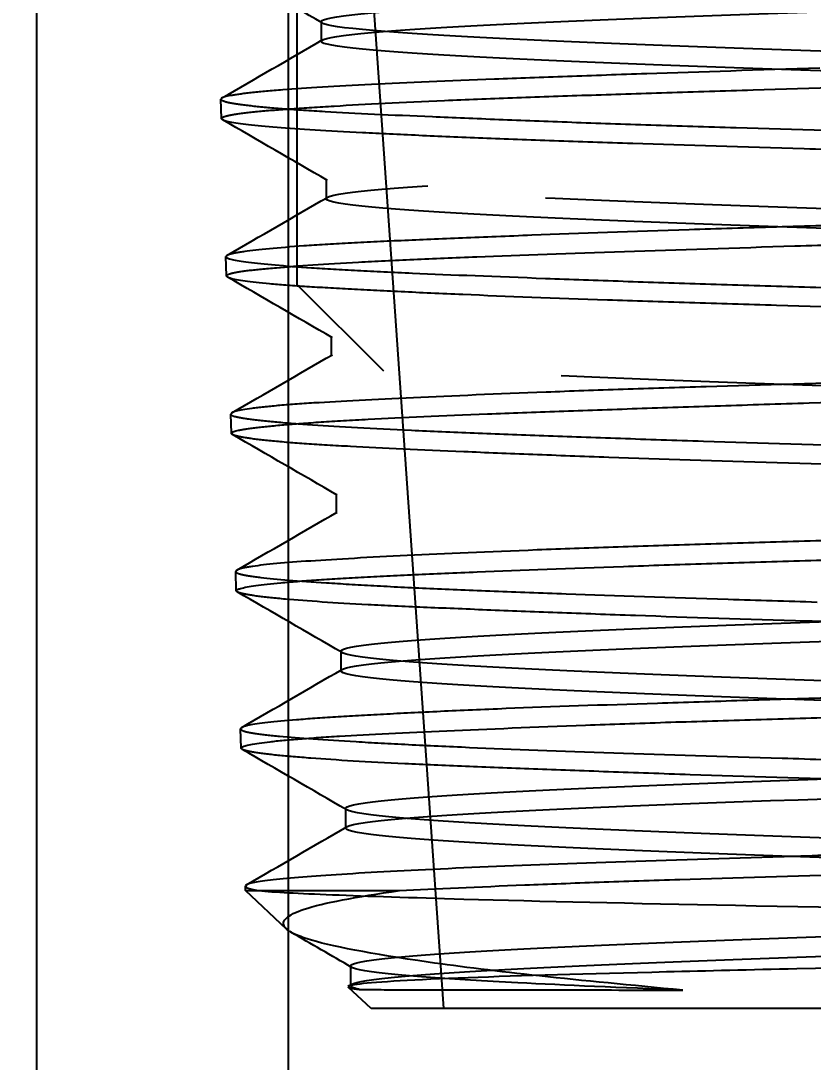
# Model space of a CAD drawing. Header units: millimetres. Extents: x -46397 to 283259, y -8690 to 23983.
# Drawn here: x -18955.88 to -18941.55, y 22602.03 to 22620.85 of the extents above; entities that cross this region are included whole.
import ezdxf
from ezdxf import colors
from ezdxf.entities.mleader import LeaderData, LeaderLine
from ezdxf.enums import TextEntityAlignment as Align
from ezdxf.math import Vec2, Vec3

# ---------------------------------------------------------------- set-up
doc = ezdxf.new("R2010")
doc.units = ezdxf.units.MM
doc.linetypes.add('PHANTOM', pattern=[63.5, 31.75, -6.35, 6.35, -6.35, 6.35, -6.35])
doc.styles.add('GHI CHÚ 2', font='arial.ttf', dxfattribs={"width": 0.8, "height": 1})
doc.styles.add('Tahoma', font='tahoma.ttf')
doc.styles.add('Text_nameplate', font='arial.ttf', dxfattribs={"width": 0.9, "height": 2.5})

# ---------------------------------------------------------------- blocks, each defined once
blk = doc.blocks.new('BO-1')
at = {"color": 251, "linetype": 'PHANTOM', "ltscale": 5, "extrusion": (6.89019e-16, 1, 0)}
for p, q in [((744.307, 3362.435), (744.307, 3340.874)), ((739.603, 3307.825), (739.603, 3354.867)), ((744.151, 3307.825), (744.151, 3354.867)), ((746.963, 3327.783), (745.264, 3352.079)), ((744.744, 3345.623), (744.744, 3345.268)), ((742.944, 3343.871), (742.933, 3344.222)), ((744.836, 3342.778), (744.836, 3342.423)), ((743.033, 3341.027), (743.022, 3341.376)), ((745.876, 3339.306), (744.307, 3340.874)), ((744.926, 3339.934), (744.926, 3339.578)), ((743.121, 3338.182), (743.11, 3338.53)), ((745.014, 3337.09), (745.014, 3336.734)), ((743.21, 3335.336), (743.199, 3335.685)), ((745.101, 3334.245), (745.101, 3333.89)), ((743.299, 3332.489), (743.288, 3332.841)), ((745.187, 3331.4), (745.187, 3331.044)), ((743.379, 3329.916), (743.376, 3329.997)), ((743.379, 3329.916), (743.618, 3329.916)), ((744.117, 3329.222), (743.379, 3329.916)), ((743.618, 3329.916), (746.16, 3329.916)), ((745.275, 3328.554), (745.275, 3328.198)), ((745.238, 3328.189), (745.296, 3328.223)), ((745.648, 3327.783), (745.233, 3328.174)), ((772.76, 3327.783), (745.648, 3327.783))]:
    blk.add_line(p, q, dxfattribs=at)
at = {"color": 251, "linetype": 'PHANTOM', "ltscale": 5}
for points, knots in [([(745.433, 3328.131), (745.351, 3328.148), (745.301, 3328.166), (745.182, 3328.28), (746.058, 3328.376), (749.428, 3328.569), (751.913, 3328.665), (757.529, 3328.858), (760.646, 3328.954), (766.301, 3329.147), (768.823, 3329.243), (772.288, 3329.436), (773.222, 3329.532), (773.131, 3329.724), (772.106, 3329.821), (768.489, 3330.013), (765.907, 3330.11), (760.185, 3330.302), (757.061, 3330.399), (751.484, 3330.591), (749.047, 3330.688), (745.812, 3330.88), (745.023, 3330.977), (745.407, 3331.169), (746.579, 3331.265), (750.435, 3331.458), (753.109, 3331.554), (758.924, 3331.747), (762.049, 3331.843), (767.533, 3332.036), (769.879, 3332.132), (772.874, 3332.325), (773.515, 3332.421), (772.837, 3332.614), (771.52, 3332.71), (767.432, 3332.903), (764.672, 3332.999), (758.779, 3333.192), (755.661, 3333.288), (750.282, 3333.481), (748.035, 3333.577), (745.289, 3333.77), (744.798, 3333.866), (745.769, 3334.059), (747.23, 3334.155), (751.542, 3334.347), (754.381, 3334.444), (760.339, 3334.636), (763.441, 3334.733), (768.701, 3334.925), (770.844, 3335.022), (773.333, 3335.214), (773.672, 3335.311), (772.407, 3335.503), (770.806, 3335.6), (766.28, 3335.792), (763.367, 3335.888), (757.358, 3336.081), (754.279, 3336.177), (749.152, 3336.37), (747.119, 3336.466), (744.895, 3336.659), (744.71, 3336.755), (746.268, 3336.948), (748.006, 3337.044), (752.737, 3337.237), (755.717, 3337.333), (761.761, 3337.526), (764.81, 3337.622), (769.79, 3337.815), (771.708, 3337.911), (773.66, 3338.104), (773.689, 3338.2), (771.841, 3338.393), (769.969, 3338.489), (765.044, 3338.682), (762.004, 3338.778), (755.937, 3338.971), (752.927, 3339.067), (748.106, 3339.259), (746.31, 3339.356), (744.636, 3339.548), (744.763, 3339.645), (746.899, 3339.837), (748.902, 3339.934), (754.011, 3340.126), (757.103, 3340.223), (763.177, 3340.415), (766.142, 3340.512), (770.79, 3340.704), (772.46, 3340.8), (773.85, 3340.993), (773.566, 3341.089), (771.146, 3341.282), (769.016, 3341.378), (763.735, 3341.571), (760.597, 3341.667), (754.531, 3341.86), (751.619, 3341.956), (747.155, 3342.149), (745.616, 3342.245), (744.516, 3342.438), (744.958, 3342.534), (747.658, 3342.727), (749.909, 3342.823), (755.351, 3343.016), (758.527, 3343.112), (764.571, 3343.305), (767.423, 3343.401), (771.689, 3343.594), (773.093, 3343.69), (773.899, 3343.882), (773.3, 3343.979), (770.324, 3344.171), (767.956, 3344.268), (762.366, 3344.46), (759.159, 3344.557), (753.152, 3344.749), (750.368, 3344.846), (746.31, 3345.038), (745.047, 3345.135), (744.538, 3345.327), (745.294, 3345.423), (748.54, 3345.616), (751.02, 3345.712), (756.746, 3345.905), (759.976, 3346.001), (765.931, 3346.194), (768.639, 3346.29), (772.478, 3346.483), (773.597, 3346.579), (773.805, 3346.772), (772.893, 3346.868), (769.384, 3347.061), (766.797, 3347.157), (760.948, 3347.35), (757.703, 3347.446), (751.815, 3347.639), (749.189, 3347.735), (745.581, 3347.928), (744.608, 3348.024), (744.704, 3348.217), (745.771, 3348.313), (749.537, 3348.505), (752.225, 3348.602), (758.183, 3348.794), (761.436, 3348.891), (767.242, 3349.083), (769.779, 3349.18), (773.147, 3349.372), (773.968, 3349.469), (773.568, 3349.661), (772.348, 3349.758), (768.333, 3349.95), (765.549, 3350.046), (759.496, 3350.239), (756.243, 3350.335), (750.533, 3350.528), (748.092, 3350.624), (744.975, 3350.817), (744.307, 3350.913), (745.013, 3351.106), (746.385, 3351.202), (750.64, 3351.395), (753.513, 3351.491), (759.647, 3351.684), (762.892, 3351.78), (768.491, 3351.973), (770.83, 3352.069), (773.688, 3352.262), (774.199, 3352.358), (773.187, 3352.551), (771.667, 3352.647), (767.179, 3352.84), (764.224, 3352.936), (758.023, 3353.129), (754.794, 3353.225), (749.321, 3353.417), (747.09, 3353.514), (744.5, 3353.706), (744.148, 3353.803), (745.465, 3353.995), (747.131, 3354.092), (751.841, 3354.284), (754.873, 3354.381), (761.125, 3354.573), (764.33, 3354.67), (767.932, 3354.8), (768.8, 3354.833), (769.582, 3354.867)], [0.0142017, 0.0142017, 0.0142017, 0.0142017, 0.015625, 0.015625, 0.0234375, 0.0234375, 0.03125, 0.03125, 0.0390625, 0.0390625, 0.046875, 0.046875, 0.0546875, 0.0546875, 0.0625, 0.0625, 0.0703125, 0.0703125, 0.078125, 0.078125, 0.0859375, 0.0859375, 0.09375, 0.09375, 0.1015625, 0.1015625, 0.109375, 0.109375, 0.1171875, 0.1171875, 0.125, 0.125, 0.1328125, 0.1328125, 0.140625, 0.140625, 0.1484375, 0.1484375, 0.15625, 0.15625, 0.1640625, 0.1640625, 0.171875, 0.171875, 0.1796875, 0.1796875, 0.1875, 0.1875, 0.1953125, 0.1953125, 0.203125, 0.203125, 0.2109375, 0.2109375, 0.21875, 0.21875, 0.2265625, 0.2265625, 0.234375, 0.234375, 0.2421875, 0.2421875, 0.25, 0.25, 0.2578125, 0.2578125, 0.265625, 0.265625, 0.2734375, 0.2734375, 0.28125, 0.28125, 0.2890625, 0.2890625, 0.296875, 0.296875, 0.3046875, 0.3046875, 0.3125, 0.3125, 0.3203125, 0.3203125, 0.328125, 0.328125, 0.3359375, 0.3359375, 0.34375, 0.34375, 0.3515625, 0.3515625, 0.359375, 0.359375, 0.3671875, 0.3671875, 0.375, 0.375, 0.3828125, 0.3828125, 0.390625, 0.390625, 0.3984375, 0.3984375, 0.40625, 0.40625, 0.4140625, 0.4140625, 0.421875, 0.421875, 0.4296875, 0.4296875, 0.4375, 0.4375, 0.4453125, 0.4453125, 0.453125, 0.453125, 0.4609375, 0.4609375, 0.46875, 0.46875, 0.4765625, 0.4765625, 0.484375, 0.484375, 0.4921875, 0.4921875, 0.5, 0.5, 0.5078125, 0.5078125, 0.515625, 0.515625, 0.5234375, 0.5234375, 0.53125, 0.53125, 0.5390625, 0.5390625, 0.546875, 0.546875, 0.5546875, 0.5546875, 0.5625, 0.5625, 0.5703125, 0.5703125, 0.578125, 0.578125, 0.5859375, 0.5859375, 0.59375, 0.59375, 0.6015625, 0.6015625, 0.609375, 0.609375, 0.6171875, 0.6171875, 0.625, 0.625, 0.6328125, 0.6328125, 0.640625, 0.640625, 0.6484375, 0.6484375, 0.65625, 0.65625, 0.6640625, 0.6640625, 0.671875, 0.671875, 0.6796875, 0.6796875, 0.6875, 0.6875, 0.6953125, 0.6953125, 0.703125, 0.703125, 0.7109375, 0.7109375, 0.71875, 0.71875, 0.7265625, 0.7265625, 0.734375, 0.734375, 0.7371154, 0.7371154, 0.7371154, 0.7371154]), ([(751.286, 3328.117), (750.163, 3328.161), (749.151, 3328.206), (746.458, 3328.346), (745.382, 3328.443), (745.182, 3328.635), (746.058, 3328.732), (749.428, 3328.924), (751.913, 3329.021), (757.529, 3329.213), (760.646, 3329.31), (766.301, 3329.502), (768.823, 3329.599), (772.288, 3329.791), (773.222, 3329.887), (773.131, 3330.08), (772.106, 3330.176), (768.489, 3330.369), (765.907, 3330.465), (760.185, 3330.658), (757.061, 3330.754), (751.484, 3330.947), (749.047, 3331.043), (745.812, 3331.236), (745.023, 3331.332), (745.407, 3331.525), (746.579, 3331.621), (750.435, 3331.814), (753.109, 3331.91), (758.924, 3332.103), (762.049, 3332.199), (767.533, 3332.392), (769.879, 3332.488), (772.874, 3332.681), (773.515, 3332.777), (772.837, 3332.969), (771.52, 3333.066), (767.432, 3333.258), (764.672, 3333.355), (758.779, 3333.547), (755.661, 3333.644), (750.282, 3333.836), (748.035, 3333.933), (745.289, 3334.125), (744.798, 3334.222), (745.769, 3334.414), (747.23, 3334.51), (751.542, 3334.703), (754.381, 3334.799), (760.339, 3334.992), (763.441, 3335.088), (768.701, 3335.281), (770.844, 3335.377), (773.333, 3335.57), (773.672, 3335.666), (772.407, 3335.859), (770.806, 3335.955), (766.28, 3336.148), (763.367, 3336.244), (757.358, 3336.437), (754.279, 3336.533), (749.152, 3336.726), (747.119, 3336.822), (744.895, 3337.015), (744.71, 3337.111), (746.268, 3337.304), (748.006, 3337.4), (752.737, 3337.592), (755.717, 3337.689), (761.761, 3337.881), (764.81, 3337.978), (769.79, 3338.17), (771.708, 3338.267), (773.66, 3338.459), (773.689, 3338.556), (771.841, 3338.748), (769.969, 3338.845), (765.044, 3339.037), (762.004, 3339.134), (755.937, 3339.326), (752.927, 3339.422), (748.106, 3339.615), (746.31, 3339.711), (744.636, 3339.904), (744.763, 3340), (746.899, 3340.193), (748.902, 3340.289), (754.011, 3340.482), (757.103, 3340.578), (763.177, 3340.771), (766.142, 3340.867), (770.79, 3341.06), (772.46, 3341.156), (773.85, 3341.349), (773.566, 3341.445), (771.146, 3341.638), (769.016, 3341.734), (763.735, 3341.927), (760.597, 3342.023), (754.531, 3342.216), (751.619, 3342.312), (747.155, 3342.504), (745.616, 3342.601), (744.516, 3342.793), (744.958, 3342.89), (747.658, 3343.082), (749.909, 3343.179), (755.351, 3343.371), (758.527, 3343.468), (764.571, 3343.66), (767.423, 3343.757), (771.689, 3343.949), (773.093, 3344.045), (773.899, 3344.238), (773.3, 3344.334), (770.324, 3344.527), (767.956, 3344.623), (762.366, 3344.816), (759.159, 3344.912), (753.152, 3345.105), (750.368, 3345.201), (746.31, 3345.394), (745.047, 3345.49), (744.538, 3345.683), (745.294, 3345.779), (748.54, 3345.972), (751.02, 3346.068), (756.746, 3346.261), (759.976, 3346.357), (765.931, 3346.55), (768.639, 3346.646), (772.478, 3346.839), (773.597, 3346.935), (773.805, 3347.127), (772.893, 3347.224), (769.384, 3347.416), (766.797, 3347.513), (760.948, 3347.705), (757.703, 3347.802), (751.815, 3347.994), (749.189, 3348.091), (745.581, 3348.283), (744.608, 3348.38), (744.704, 3348.572), (745.771, 3348.668), (749.537, 3348.861), (752.225, 3348.957), (758.183, 3349.15), (761.436, 3349.246), (767.242, 3349.439), (769.779, 3349.535), (773.147, 3349.728), (773.968, 3349.824), (773.568, 3350.017), (772.348, 3350.113), (768.333, 3350.306), (765.549, 3350.402), (759.496, 3350.595), (756.243, 3350.691), (750.533, 3350.884), (748.092, 3350.98), (744.975, 3351.173), (744.307, 3351.269), (745.013, 3351.462), (746.385, 3351.558), (750.64, 3351.75), (753.513, 3351.847), (759.647, 3352.039), (762.892, 3352.136), (768.491, 3352.328), (770.83, 3352.425), (773.688, 3352.617), (774.199, 3352.714), (773.187, 3352.906), (771.667, 3353.003), (767.179, 3353.195), (764.224, 3353.292), (758.023, 3353.484), (754.794, 3353.58), (749.321, 3353.773), (747.09, 3353.869), (744.5, 3354.062), (744.148, 3354.158), (745.465, 3354.351), (747.131, 3354.447), (751.841, 3354.64), (754.873, 3354.736), (758.374, 3354.844), (758.75, 3354.856), (759.127, 3354.867)], [0.0042069, 0.0042069, 0.0042069, 0.0042069, 0.0078125, 0.0078125, 0.015625, 0.015625, 0.0234375, 0.0234375, 0.03125, 0.03125, 0.0390625, 0.0390625, 0.046875, 0.046875, 0.0546875, 0.0546875, 0.0625, 0.0625, 0.0703125, 0.0703125, 0.078125, 0.078125, 0.0859375, 0.0859375, 0.09375, 0.09375, 0.1015625, 0.1015625, 0.109375, 0.109375, 0.1171875, 0.1171875, 0.125, 0.125, 0.1328125, 0.1328125, 0.140625, 0.140625, 0.1484375, 0.1484375, 0.15625, 0.15625, 0.1640625, 0.1640625, 0.171875, 0.171875, 0.1796875, 0.1796875, 0.1875, 0.1875, 0.1953125, 0.1953125, 0.203125, 0.203125, 0.2109375, 0.2109375, 0.21875, 0.21875, 0.2265625, 0.2265625, 0.234375, 0.234375, 0.2421875, 0.2421875, 0.25, 0.25, 0.2578125, 0.2578125, 0.265625, 0.265625, 0.2734375, 0.2734375, 0.28125, 0.28125, 0.2890625, 0.2890625, 0.296875, 0.296875, 0.3046875, 0.3046875, 0.3125, 0.3125, 0.3203125, 0.3203125, 0.328125, 0.328125, 0.3359375, 0.3359375, 0.34375, 0.34375, 0.3515625, 0.3515625, 0.359375, 0.359375, 0.3671875, 0.3671875, 0.375, 0.375, 0.3828125, 0.3828125, 0.390625, 0.390625, 0.3984375, 0.3984375, 0.40625, 0.40625, 0.4140625, 0.4140625, 0.421875, 0.421875, 0.4296875, 0.4296875, 0.4375, 0.4375, 0.4453125, 0.4453125, 0.453125, 0.453125, 0.4609375, 0.4609375, 0.46875, 0.46875, 0.4765625, 0.4765625, 0.484375, 0.484375, 0.4921875, 0.4921875, 0.5, 0.5, 0.5078125, 0.5078125, 0.515625, 0.515625, 0.5234375, 0.5234375, 0.53125, 0.53125, 0.5390625, 0.5390625, 0.546875, 0.546875, 0.5546875, 0.5546875, 0.5625, 0.5625, 0.5703125, 0.5703125, 0.578125, 0.578125, 0.5859375, 0.5859375, 0.59375, 0.59375, 0.6015625, 0.6015625, 0.609375, 0.609375, 0.6171875, 0.6171875, 0.625, 0.625, 0.6328125, 0.6328125, 0.640625, 0.640625, 0.6484375, 0.6484375, 0.65625, 0.65625, 0.6640625, 0.6640625, 0.671875, 0.671875, 0.6796875, 0.6796875, 0.6875, 0.6875, 0.6953125, 0.6953125, 0.703125, 0.703125, 0.7109375, 0.7109375, 0.71875, 0.71875, 0.7265625, 0.7265625, 0.7275, 0.7275, 0.7275, 0.7275]), ([(747.88, 3344.582), (747.048, 3344.551), (746.305, 3344.521), (745.656, 3344.489), (745.006, 3344.457), (744.471, 3344.423), (744.049, 3344.389)], [0.416824218, 0.416824218, 0.416824218, 0.416824218, 0.41905205, 0.41905205, 0.41905205, 0.421279881, 0.421279881, 0.421279881, 0.421279881]), ([(750.632, 3344.681), (750.139, 3344.664), (749.659, 3344.647), (749.197, 3344.631), (748.735, 3344.614), (748.296, 3344.598), (747.88, 3344.582)], [0.414596387, 0.414596387, 0.414596387, 0.414596387, 0.415710303, 0.415710303, 0.415710303, 0.416824218, 0.416824218, 0.416824218, 0.416824218]), ([(743.135, 3344.291), (742.953, 3344.26), (742.893, 3344.23), (742.959, 3344.198), (742.992, 3344.182), (743.057, 3344.165), (743.152, 3344.148), (743.247, 3344.132), (743.372, 3344.115), (743.527, 3344.098), (743.682, 3344.081), (743.867, 3344.065), (744.082, 3344.048), (744.297, 3344.032), (744.544, 3344.016), (744.816, 3344)], [0.423507712, 0.423507712, 0.423507712, 0.423507712, 0.425735544, 0.425735544, 0.425735544, 0.426849459, 0.426849459, 0.426849459, 0.427963375, 0.427963375, 0.427963375, 0.42907729, 0.42907729, 0.42907729, 0.430191206, 0.430191206, 0.430191206, 0.430191206]), ([(744.216, 3344.049), (744.442, 3344.065), (744.699, 3344.081), (744.981, 3344.098), (745.544, 3344.131), (746.21, 3344.165), (746.978, 3344.198)], [0.318026232, 0.318026232, 0.318026232, 0.318026232, 0.319134337, 0.319134337, 0.319134337, 0.321350548, 0.321350548, 0.321350548, 0.321350548]), ([(742.991, 3343.907), (743.036, 3343.924), (743.112, 3343.94), (743.219, 3343.956), (743.325, 3343.972), (743.461, 3343.987), (743.627, 3344.003)], [0.314701916, 0.314701916, 0.314701916, 0.314701916, 0.315810021, 0.315810021, 0.315810021, 0.316918126, 0.316918126, 0.316918126, 0.316918126]), ([(752.25, 3343.709), (753.308, 3343.677), (754.403, 3343.647), (755.534, 3343.615), (756.099, 3343.599), (756.674, 3343.582), (757.257, 3343.565)], [0.4368747, 0.4368747, 0.4368747, 0.4368747, 0.439102531, 0.439102531, 0.439102531, 0.440216447, 0.440216447, 0.440216447, 0.440216447]), ([(753.481, 3343.324), (752.389, 3343.357), (751.355, 3343.389), (750.379, 3343.42), (749.89, 3343.435), (749.414, 3343.451), (748.96, 3343.466)], [0.301404652, 0.301404652, 0.301404652, 0.301404652, 0.303620862, 0.303620862, 0.303620862, 0.304728968, 0.304728968, 0.304728968, 0.304728968]), ([(763.24, 3342.202), (762.673, 3342.187), (762.097, 3342.171), (761.522, 3342.154), (760.372, 3342.121), (759.215, 3342.087), (758.05, 3342.054), (757.468, 3342.037), (756.883, 3342.02), (756.311, 3342.004), (755.739, 3341.988), (755.175, 3341.972), (754.62, 3341.957), (754.065, 3341.941), (753.518, 3341.926), (752.98, 3341.91), (752.442, 3341.894), (751.911, 3341.878), (751.401, 3341.862)], [0.471406085, 0.471406085, 0.471406085, 0.471406085, 0.47252, 0.47252, 0.47252, 0.474747832, 0.474747832, 0.474747832, 0.475861747, 0.475861747, 0.475861747, 0.476975663, 0.476975663, 0.476975663, 0.478089579, 0.478089579, 0.478089579, 0.479203494, 0.479203494, 0.479203494, 0.479203494]), ([(743.108, 3340.983), (743.052, 3341), (743.027, 3341.017), (743.034, 3341.033), (743.041, 3341.049), (743.079, 3341.066), (743.148, 3341.081), (743.217, 3341.097), (743.317, 3341.113), (743.447, 3341.128)], [0.248215596, 0.248215596, 0.248215596, 0.248215596, 0.249323701, 0.249323701, 0.249323701, 0.250431806, 0.250431806, 0.250431806, 0.251539912, 0.251539912, 0.251539912, 0.251539912]), ([(748.813, 3338.925), (747.928, 3338.891), (747.127, 3338.858), (746.414, 3338.825), (745.702, 3338.792), (745.103, 3338.762), (744.614, 3338.73)], [0.546038433, 0.546038433, 0.546038433, 0.546038433, 0.548266264, 0.548266264, 0.548266264, 0.550494095, 0.550494095, 0.550494095, 0.550494095]), ([(744.614, 3338.73), (744.369, 3338.714), (744.152, 3338.698), (743.964, 3338.682), (743.776, 3338.665), (743.618, 3338.648), (743.493, 3338.631)], [0.550494095, 0.550494095, 0.550494095, 0.550494095, 0.551608011, 0.551608011, 0.551608011, 0.552721927, 0.552721927, 0.552721927, 0.552721927]), ([(749.05, 3338.58), (749.503, 3338.597), (749.972, 3338.614), (750.458, 3338.631), (750.944, 3338.647), (751.446, 3338.665), (751.965, 3338.681)], [0.193918434, 0.193918434, 0.193918434, 0.193918434, 0.195026539, 0.195026539, 0.195026539, 0.196134645, 0.196134645, 0.196134645, 0.196134645]), ([(743.111, 3338.531), (743.109, 3338.514), (743.14, 3338.498), (743.202, 3338.483), (743.264, 3338.467), (743.357, 3338.452), (743.481, 3338.436), (743.604, 3338.42), (743.758, 3338.404), (743.944, 3338.387)], [0.554949758, 0.554949758, 0.554949758, 0.554949758, 0.556063674, 0.556063674, 0.556063674, 0.557177589, 0.557177589, 0.557177589, 0.558291505, 0.558291505, 0.558291505, 0.558291505]), ([(743.252, 3338.238), (743.326, 3338.254), (743.433, 3338.27), (743.57, 3338.286), (743.706, 3338.302), (743.872, 3338.319), (744.068, 3338.336)], [0.186161697, 0.186161697, 0.186161697, 0.186161697, 0.187269802, 0.187269802, 0.187269802, 0.188377907, 0.188377907, 0.188377907, 0.188377907]), ([(746.378, 3338.236), (746.73, 3338.22), (747.111, 3338.204), (747.512, 3338.188), (747.912, 3338.173), (748.332, 3338.157), (748.773, 3338.141)], [0.561633252, 0.561633252, 0.561633252, 0.561633252, 0.562747167, 0.562747167, 0.562747167, 0.563861083, 0.563861083, 0.563861083, 0.563861083]), ([(743.87, 3338.041), (743.695, 3338.058), (743.55, 3338.075), (743.435, 3338.092), (743.32, 3338.109), (743.236, 3338.126), (743.185, 3338.142)], [0.181729275, 0.181729275, 0.181729275, 0.181729275, 0.182837381, 0.182837381, 0.182837381, 0.183945486, 0.183945486, 0.183945486, 0.183945486]), ([(747.327, 3337.848), (746.544, 3337.881), (745.859, 3337.912), (745.274, 3337.944), (744.982, 3337.959), (744.716, 3337.975), (744.482, 3337.991)], [0.177296854, 0.177296854, 0.177296854, 0.177296854, 0.179513065, 0.179513065, 0.179513065, 0.18062117, 0.18062117, 0.18062117, 0.18062117]), ([(743.26, 3335.726), (743.21, 3335.709), (743.19, 3335.692), (743.203, 3335.675), (743.215, 3335.659), (743.258, 3335.642), (743.334, 3335.626)], [0.618442949, 0.618442949, 0.618442949, 0.618442949, 0.619556865, 0.619556865, 0.619556865, 0.620670781, 0.620670781, 0.620670781, 0.620670781]), ([(746.712, 3335.379), (747.074, 3335.362), (747.461, 3335.346), (747.873, 3335.33), (748.285, 3335.314), (748.724, 3335.298), (749.178, 3335.282)], [0.626240359, 0.626240359, 0.626240359, 0.626240359, 0.627354275, 0.627354275, 0.627354275, 0.62846819, 0.62846819, 0.62846819, 0.62846819]), ([(744.101, 3335.184), (743.909, 3335.201), (743.746, 3335.218), (743.615, 3335.235), (743.485, 3335.252), (743.386, 3335.269), (743.319, 3335.285), (743.251, 3335.301), (743.215, 3335.317), (743.21, 3335.333)], [0.117459166, 0.117459166, 0.117459166, 0.117459166, 0.118567271, 0.118567271, 0.118567271, 0.119675376, 0.119675376, 0.119675376, 0.120783482, 0.120783482, 0.120783482, 0.120783482]), ([(753.973, 3333.4), (753.426, 3333.383), (752.89, 3333.366), (752.364, 3333.35), (751.838, 3333.333), (751.32, 3333.317), (750.825, 3333.301)], [0.670796985, 0.670796985, 0.670796985, 0.670796985, 0.6719109, 0.6719109, 0.6719109, 0.673024816, 0.673024816, 0.673024816, 0.673024816]), ([(745.078, 3332.708), (745.614, 3332.741), (746.27, 3332.772), (747.016, 3332.805), (747.761, 3332.838), (748.597, 3332.873), (749.527, 3332.907)], [0.062053899, 0.062053899, 0.062053899, 0.062053899, 0.06427011, 0.06427011, 0.06427011, 0.06648632, 0.06648632, 0.06648632, 0.06648632]), ([(749.527, 3332.907), (749.992, 3332.924), (750.476, 3332.941), (750.973, 3332.958), (751.469, 3332.974), (751.98, 3332.99), (752.506, 3333.006)], [0.06648632, 0.06648632, 0.06648632, 0.06648632, 0.067594426, 0.067594426, 0.067594426, 0.068702531, 0.068702531, 0.068702531, 0.068702531]), ([(747.426, 3332.506), (748.207, 3332.472), (749.075, 3332.44), (750.035, 3332.408), (750.995, 3332.376), (752.012, 3332.345), (753.082, 3332.311)], [0.690847466, 0.690847466, 0.690847466, 0.690847466, 0.693075297, 0.693075297, 0.693075297, 0.695303129, 0.695303129, 0.695303129, 0.695303129]), ([(754.624, 3331.91), (753.505, 3331.942), (752.437, 3331.976), (751.421, 3332.011), (750.912, 3332.028), (750.414, 3332.046), (749.941, 3332.063)], [0.044324213, 0.044324213, 0.044324213, 0.044324213, 0.046540424, 0.046540424, 0.046540424, 0.047648529, 0.047648529, 0.047648529, 0.047648529]), ([(743.936, 3330.117), (743.627, 3330.084), (743.447, 3330.053), (743.393, 3330.02), (743.339, 3329.986), (743.414, 3329.951), (743.618, 3329.916)], [0.744315417, 0.744315417, 0.744315417, 0.744315417, 0.746543248, 0.746543248, 0.746543248, 0.748771079, 0.748771079, 0.748771079, 0.748771079]), ([(743.618, 3329.916), (743.887, 3329.89), (744.335, 3329.866), (745.579, 3329.817), (746.376, 3329.791), (748.704, 3329.725), (750.377, 3329.688), (754.236, 3329.612), (756.256, 3329.572), (760.005, 3329.502), (761.883, 3329.47), (764.616, 3329.416), (765.535, 3329.396), (768.124, 3329.339), (769.645, 3329.305), (772.116, 3329.231), (773.033, 3329.19), (774.053, 3329.119), (774.23, 3329.088), (774.003, 3329.034), (773.831, 3329.015), (773.072, 3328.96), (772.256, 3328.928), (769.995, 3328.855), (768.528, 3328.815), (766.065, 3328.76), (765.23, 3328.743), (762.433, 3328.687), (760.503, 3328.646), (757.001, 3328.577), (755.161, 3328.543), (752.517, 3328.483), (751.728, 3328.464), (749.568, 3328.409), (748.346, 3328.377), (746.426, 3328.304), (745.76, 3328.264), (745.163, 3328.196), (745.157, 3328.165), (745.433, 3328.131)], [-5.991371, -5.991371, -5.991371, -5.991371, -5.756166, -5.756166, -5.51587, -5.51587, -5.167354, -5.167354, -4.794198, -4.794198, -4.422975, -4.422975, -4.225, -4.225, -3.835017, -3.835017, -3.438431, -3.438431, -3.085621, -3.085621, -2.895458, -2.895458, -2.534856, -2.534856, -2.151513, -2.151513, -1.969769, -1.969769, -1.564136, -1.564136, -1.177055, -1.177055, -1.000421, -1.000421, -0.66023, -0.66023, -0.308798, -0.308798, 0, 0, 0, 0]), ([(751.286, 3328.117), (750.349, 3328.205), (749.483, 3328.289), (747.952, 3328.454), (747.269, 3328.539), (745.645, 3328.773), (744.911, 3328.911), (744.271, 3329.114), (744.137, 3329.184), (744.011, 3329.366), (744.126, 3329.476), (744.786, 3329.697), (745.371, 3329.802), (746.16, 3329.916)], [-1.494979, -1.494979, -1.494979, -1.494979, -1.287461, -1.287461, -1.092573, -1.092573, -0.748624, -0.748624, -0.571424, -0.571424, -0.302102, -0.302102, -0.000001, -0.000001, -0.000001, -0.000001]), ([(745.433, 3328.131), (745.582, 3328.128), (745.835, 3328.125), (746.507, 3328.124), (746.91, 3328.125), (747.877, 3328.126), (748.438, 3328.126), (749.743, 3328.121), (750.486, 3328.118), (751.286, 3328.117)], [-0.7261823, -0.7261823, -0.7261823, -0.7261823, -0.537151, -0.537151, -0.3630117, -0.3630117, -0.1860264, -0.1860264, 0, 0, 0, 0])]:
    blk.add_open_spline(points, degree=3, knots=knots, dxfattribs=at)
for points in [[(744.765, 3345.599), (744.135, 3345.963), (743.505, 3346.327), (742.875, 3346.692)], [(742.951, 3344.243), (743.556, 3344.592), (744.16, 3344.942), (744.765, 3345.292)], [(753.764, 3344.78), (752.662, 3344.748), (751.618, 3344.714), (750.632, 3344.681)], [(744.049, 3344.389), (743.839, 3344.373), (743.656, 3344.356), (743.503, 3344.34)], [(750.997, 3344.34), (751.499, 3344.356), (752.024, 3344.373), (752.556, 3344.389)], [(752.556, 3344.389), (753.62, 3344.423), (754.721, 3344.457), (755.858, 3344.49)], [(743.503, 3344.34), (743.349, 3344.323), (743.226, 3344.307), (743.135, 3344.291)], [(746.978, 3344.198), (747.363, 3344.215), (747.775, 3344.231), (748.204, 3344.247)], [(748.204, 3344.247), (748.632, 3344.263), (749.08, 3344.279), (749.545, 3344.294)], [(749.545, 3344.294), (750.011, 3344.309), (750.495, 3344.325), (750.997, 3344.34)], [(743.627, 3344.003), (743.793, 3344.018), (743.989, 3344.034), (744.216, 3344.049)], [(743.099, 3343.806), (742.939, 3343.839), (742.902, 3343.874), (742.991, 3343.907)], [(744.857, 3342.753), (744.226, 3343.118), (743.596, 3343.483), (742.965, 3343.848)], [(744.816, 3344), (745.36, 3343.968), (746.007, 3343.938), (746.756, 3343.906)], [(746.756, 3343.906), (747.131, 3343.89), (747.534, 3343.874), (747.956, 3343.857)], [(747.956, 3343.857), (748.378, 3343.84), (748.819, 3343.823), (749.277, 3343.806)], [(743.947, 3343.711), (743.546, 3343.742), (743.258, 3343.773), (743.099, 3343.806)], [(745.492, 3343.615), (744.862, 3343.649), (744.348, 3343.68), (743.947, 3343.711)], [(749.277, 3343.806), (749.736, 3343.79), (750.213, 3343.773), (750.709, 3343.757)], [(750.709, 3343.757), (751.204, 3343.741), (751.721, 3343.724), (752.25, 3343.709)], [(746.511, 3343.565), (746.148, 3343.582), (745.806, 3343.599), (745.492, 3343.615)], [(747.667, 3343.515), (747.259, 3343.531), (746.874, 3343.548), (746.511, 3343.565)], [(748.96, 3343.466), (748.506, 3343.482), (748.075, 3343.498), (747.667, 3343.515)], [(755.154, 3343.273), (754.59, 3343.29), (754.027, 3343.307), (753.481, 3343.324)], [(743.04, 3341.396), (743.646, 3341.747), (744.251, 3342.097), (744.857, 3342.447)], [(748.556, 3341.761), (748.118, 3341.744), (747.696, 3341.728), (747.301, 3341.712)], [(751.401, 3341.862), (750.381, 3341.829), (749.432, 3341.794), (748.556, 3341.761)], [(744.434, 3341.569), (743.956, 3341.535), (743.6, 3341.501), (743.363, 3341.468)], [(745.235, 3341.617), (744.942, 3341.602), (744.673, 3341.586), (744.434, 3341.569)], [(746.192, 3341.664), (745.848, 3341.649), (745.529, 3341.633), (745.235, 3341.617)], [(747.301, 3341.712), (746.905, 3341.695), (746.536, 3341.68), (746.192, 3341.664)], [(750.229, 3341.468), (751.205, 3341.501), (752.234, 3341.535), (753.313, 3341.569)], [(753.313, 3341.569), (753.853, 3341.586), (754.405, 3341.602), (754.971, 3341.619)], [(743.099, 3341.419), (743.042, 3341.403), (743.017, 3341.387), (743.023, 3341.371)], [(743.363, 3341.468), (743.245, 3341.451), (743.156, 3341.435), (743.099, 3341.419)], [(747.559, 3341.374), (748.363, 3341.406), (749.254, 3341.436), (750.229, 3341.468)], [(743.023, 3341.371), (743.035, 3341.34), (743.17, 3341.31), (743.433, 3341.276)], [(743.433, 3341.276), (743.696, 3341.242), (744.077, 3341.208), (744.572, 3341.175)], [(743.934, 3341.176), (744.318, 3341.208), (744.815, 3341.242), (745.423, 3341.276)], [(745.423, 3341.276), (745.726, 3341.293), (746.06, 3341.31), (746.418, 3341.326)], [(746.418, 3341.326), (746.777, 3341.343), (747.157, 3341.359), (747.559, 3341.374)], [(744.948, 3339.909), (744.316, 3340.274), (743.685, 3340.639), (743.053, 3341.005)], [(743.447, 3341.128), (743.578, 3341.144), (743.741, 3341.159), (743.934, 3341.176)], [(744.572, 3341.175), (744.82, 3341.158), (745.096, 3341.142), (745.402, 3341.126)], [(745.402, 3341.126), (745.708, 3341.11), (746.04, 3341.094), (746.395, 3341.079)], [(746.395, 3341.079), (747.105, 3341.047), (747.907, 3341.017), (748.802, 3340.983)], [(743.813, 3340.883), (743.456, 3340.915), (743.221, 3340.949), (743.108, 3340.983)], [(744.441, 3340.835), (744.203, 3340.851), (743.992, 3340.867), (743.813, 3340.883)], [(745.236, 3340.788), (744.944, 3340.804), (744.679, 3340.82), (744.441, 3340.835)], [(748.802, 3340.983), (749.25, 3340.966), (749.721, 3340.949), (750.204, 3340.932)], [(750.204, 3340.932), (750.687, 3340.915), (751.185, 3340.898), (751.698, 3340.882)], [(751.698, 3340.882), (752.211, 3340.865), (752.739, 3340.849), (753.282, 3340.833)], [(753.282, 3340.833), (753.825, 3340.817), (754.385, 3340.801), (754.947, 3340.785)], [(746.192, 3340.74), (745.846, 3340.756), (745.528, 3340.772), (745.236, 3340.788)], [(747.307, 3340.689), (746.912, 3340.706), (746.537, 3340.723), (746.192, 3340.74)], [(749.922, 3340.589), (748.971, 3340.621), (748.099, 3340.655), (747.307, 3340.689)], [(751.409, 3340.542), (750.896, 3340.558), (750.398, 3340.573), (749.922, 3340.589)], [(752.981, 3340.495), (752.446, 3340.511), (751.922, 3340.526), (751.409, 3340.542)], [(756.32, 3340.396), (755.165, 3340.43), (754.05, 3340.463), (752.981, 3340.495)], [(743.13, 3338.552), (743.736, 3338.902), (744.342, 3339.253), (744.948, 3339.603)], [(754.938, 3339.119), (753.811, 3339.086), (752.734, 3339.056), (751.707, 3339.024)], [(750.205, 3338.976), (749.719, 3338.959), (749.255, 3338.942), (748.813, 3338.925)], [(751.707, 3339.024), (751.193, 3339.009), (750.69, 3338.993), (750.205, 3338.976)], [(753.569, 3338.732), (754.665, 3338.765), (755.787, 3338.796), (756.937, 3338.827)], [(743.493, 3338.631), (743.241, 3338.597), (743.113, 3338.563), (743.111, 3338.531)], [(747.753, 3338.533), (748.161, 3338.548), (748.597, 3338.564), (749.05, 3338.58)], [(751.965, 3338.681), (752.483, 3338.698), (753.022, 3338.715), (753.569, 3338.732)], [(743.944, 3338.387), (744.129, 3338.37), (744.347, 3338.353), (744.59, 3338.336)], [(744.068, 3338.336), (744.264, 3338.353), (744.489, 3338.37), (744.744, 3338.387)], [(744.744, 3338.387), (744.998, 3338.404), (745.285, 3338.421), (745.596, 3338.437)], [(745.596, 3338.437), (746.217, 3338.47), (746.936, 3338.501), (747.753, 3338.533)], [(743.185, 3338.142), (743.082, 3338.176), (743.104, 3338.207), (743.252, 3338.238)], [(744.59, 3338.336), (745.078, 3338.302), (745.673, 3338.268), (746.378, 3338.236)], [(745.036, 3337.064), (744.404, 3337.43), (743.772, 3337.795), (743.14, 3338.161)], [(744.482, 3337.991), (744.248, 3338.007), (744.044, 3338.024), (743.87, 3338.041)], [(748.773, 3338.141), (749.214, 3338.125), (749.675, 3338.109), (750.157, 3338.092)], [(750.157, 3338.092), (750.639, 3338.075), (751.144, 3338.058), (751.659, 3338.041)], [(751.659, 3338.041), (752.689, 3338.007), (753.765, 3337.974), (754.886, 3337.941)], [(748.575, 3337.797), (748.135, 3337.814), (747.718, 3337.831), (747.327, 3337.848)], [(749.947, 3337.746), (749.473, 3337.762), (749.015, 3337.78), (748.575, 3337.797)], [(752.993, 3337.649), (751.909, 3337.681), (750.895, 3337.712), (749.947, 3337.746)], [(756.329, 3337.552), (755.189, 3337.586), (754.076, 3337.617), (752.993, 3337.649)], [(743.219, 3335.708), (743.825, 3336.059), (744.431, 3336.409), (745.036, 3336.759)], [(750.028, 3336.123), (749.553, 3336.107), (749.093, 3336.09), (748.652, 3336.073)], [(751.503, 3336.17), (750.996, 3336.154), (750.504, 3336.139), (750.028, 3336.123)], [(753.076, 3336.218), (752.535, 3336.202), (752.011, 3336.186), (751.503, 3336.17)], [(754.728, 3336.268), (754.17, 3336.251), (753.616, 3336.234), (753.076, 3336.218)], [(746.302, 3335.972), (745.616, 3335.938), (745.023, 3335.906), (744.556, 3335.874)], [(748.652, 3336.073), (747.77, 3336.04), (746.988, 3336.005), (746.302, 3335.972)], [(753.295, 3335.877), (753.833, 3335.893), (754.382, 3335.909), (754.941, 3335.924)], [(743.509, 3335.777), (743.394, 3335.76), (743.311, 3335.743), (743.26, 3335.726)], [(744.556, 3335.874), (744.088, 3335.843), (743.738, 3335.811), (743.509, 3335.777)], [(747.568, 3335.676), (748.37, 3335.709), (749.252, 3335.743), (750.212, 3335.777)], [(750.212, 3335.777), (750.692, 3335.794), (751.196, 3335.811), (751.712, 3335.828)], [(751.712, 3335.828), (752.229, 3335.845), (752.757, 3335.861), (753.295, 3335.877)], [(743.334, 3335.626), (743.41, 3335.61), (743.518, 3335.594), (743.656, 3335.578)], [(743.656, 3335.578), (743.931, 3335.547), (744.326, 3335.515), (744.842, 3335.481)], [(744.659, 3335.532), (744.901, 3335.549), (745.171, 3335.565), (745.468, 3335.581)], [(745.468, 3335.581), (745.764, 3335.597), (746.087, 3335.613), (746.438, 3335.629)], [(746.438, 3335.629), (746.788, 3335.644), (747.168, 3335.66), (747.568, 3335.676)], [(743.21, 3335.333), (743.206, 3335.348), (743.233, 3335.364), (743.293, 3335.38)], [(743.293, 3335.38), (743.411, 3335.412), (743.653, 3335.446), (744.018, 3335.481)], [(744.018, 3335.481), (744.201, 3335.498), (744.416, 3335.515), (744.659, 3335.532)], [(744.842, 3335.481), (745.1, 3335.464), (745.388, 3335.446), (745.7, 3335.429)], [(745.7, 3335.429), (746.013, 3335.412), (746.35, 3335.395), (746.712, 3335.379)], [(745.123, 3334.22), (744.491, 3334.585), (743.859, 3334.95), (743.228, 3335.315)], [(745.594, 3335.084), (744.983, 3335.116), (744.485, 3335.149), (744.101, 3335.184)], [(749.178, 3335.282), (750.085, 3335.251), (751.061, 3335.219), (752.106, 3335.184)], [(752.106, 3335.184), (752.628, 3335.167), (753.171, 3335.15), (753.718, 3335.133)], [(746.595, 3335.036), (746.236, 3335.052), (745.899, 3335.068), (745.594, 3335.084)], [(747.74, 3334.988), (747.336, 3335.005), (746.954, 3335.021), (746.595, 3335.036)], [(749.018, 3334.939), (748.57, 3334.955), (748.144, 3334.972), (747.74, 3334.988)], [(750.428, 3334.887), (749.939, 3334.904), (749.466, 3334.922), (749.018, 3334.939)], [(753.524, 3334.788), (752.439, 3334.819), (751.406, 3334.852), (750.428, 3334.887)], [(755.193, 3334.74), (754.626, 3334.756), (754.067, 3334.772), (753.524, 3334.788)], [(743.308, 3332.866), (743.913, 3333.215), (744.518, 3333.565), (745.122, 3333.915)], [(750.825, 3333.301), (749.834, 3333.269), (748.922, 3333.238), (748.089, 3333.205)], [(745.874, 3333.102), (745.558, 3333.085), (745.268, 3333.069), (745.005, 3333.052)], [(746.904, 3333.154), (746.533, 3333.136), (746.19, 3333.119), (745.874, 3333.102)], [(748.089, 3333.205), (747.672, 3333.188), (747.274, 3333.171), (746.904, 3333.154)], [(743.443, 3332.907), (743.362, 3332.89), (743.312, 3332.873), (743.295, 3332.856)], [(744.301, 3333.003), (743.89, 3332.971), (743.605, 3332.94), (743.443, 3332.907)], [(745.005, 3333.052), (744.743, 3333.036), (744.506, 3333.019), (744.301, 3333.003)], [(752.506, 3333.006), (753.031, 3333.022), (753.571, 3333.038), (754.125, 3333.054)], [(743.295, 3332.856), (743.277, 3332.838), (743.292, 3332.821), (743.338, 3332.804)], [(743.338, 3332.804), (743.384, 3332.787), (743.462, 3332.771), (743.571, 3332.754)], [(743.571, 3332.754), (743.68, 3332.738), (743.821, 3332.722), (743.994, 3332.706)], [(743.31, 3332.506), (743.355, 3332.539), (743.527, 3332.574), (743.822, 3332.608)], [(743.822, 3332.608), (743.97, 3332.625), (744.15, 3332.642), (744.36, 3332.659)], [(743.994, 3332.706), (744.339, 3332.674), (744.801, 3332.643), (745.375, 3332.609)], [(744.36, 3332.659), (744.571, 3332.676), (744.81, 3332.692), (745.078, 3332.708)], [(745.375, 3332.609), (745.663, 3332.592), (745.979, 3332.575), (746.324, 3332.557)], [(746.324, 3332.557), (746.669, 3332.54), (747.036, 3332.523), (747.426, 3332.506)], [(743.34, 3332.458), (743.298, 3332.474), (743.288, 3332.49), (743.31, 3332.506)], [(745.208, 3331.375), (744.578, 3331.74), (743.947, 3332.104), (743.316, 3332.469)], [(743.559, 3332.41), (743.454, 3332.426), (743.381, 3332.442), (743.34, 3332.458)], [(743.966, 3332.361), (743.799, 3332.378), (743.663, 3332.394), (743.559, 3332.41)], [(744.56, 3332.31), (744.333, 3332.327), (744.134, 3332.344), (743.966, 3332.361)], [(746.258, 3332.208), (745.58, 3332.241), (745.015, 3332.275), (744.56, 3332.31)], [(747.354, 3332.16), (746.966, 3332.176), (746.597, 3332.192), (746.258, 3332.208)], [(748.583, 3332.112), (748.152, 3332.129), (747.742, 3332.144), (747.354, 3332.16)], [(753.082, 3332.311), (753.618, 3332.294), (754.166, 3332.276), (754.729, 3332.259)], [(749.941, 3332.063), (749.467, 3332.08), (749.014, 3332.096), (748.583, 3332.112)], [(743.396, 3330.021), (744, 3330.371), (744.604, 3330.72), (745.208, 3331.069)], [(752.717, 3330.516), (751.66, 3330.482), (750.657, 3330.448), (749.718, 3330.416)], [(754.346, 3330.568), (753.788, 3330.55), (753.246, 3330.533), (752.717, 3330.516)], [(747.18, 3330.319), (746.426, 3330.286), (745.759, 3330.25), (745.217, 3330.216)], [(749.718, 3330.416), (748.779, 3330.383), (747.934, 3330.352), (747.18, 3330.319)], [(745.217, 3330.216), (744.674, 3330.182), (744.246, 3330.149), (743.936, 3330.117)], [(749.773, 3330.07), (750.244, 3330.087), (750.732, 3330.103), (751.233, 3330.119)], [(751.233, 3330.119), (752.235, 3330.151), (753.294, 3330.182), (754.41, 3330.216)], [(746.16, 3329.916), (746.824, 3329.95), (747.582, 3329.985), (748.431, 3330.019)], [(748.431, 3330.019), (748.855, 3330.036), (749.302, 3330.053), (749.773, 3330.07)], [(745.296, 3328.529), (744.93, 3328.741), (744.565, 3328.952), (744.199, 3329.164)]]:
    blk.add_open_spline(points, degree=3, dxfattribs=at)
at = {"color": 251, "linetype": 'PHANTOM', "ltscale": 5, "style": 'Text_nameplate', "width": 0.9, "flags": 2}
blk.add_attdef('SPEC.', text='', height=2.5, dxfattribs=at).set_placement((282.5, 89.666), align=Align.MIDDLE_CENTER)
at = {"color": 251, "linetype": 'PHANTOM', "ltscale": 5, "style": 'Tahoma'}
for tag, height, p in [('DESIGN_PRESSURE', 2.609, (320, 77.988)), ('PROJECT_CODE', 2.4, (245, 77.988)), ('SERIAL_NO.', 2.609, (245, 69.452)), ('MAX_WORKING_PRESS', 2.609, (320, 69.452)), ('YEAR', 2.609, (245, 60.915)), ('TEST_PRES.', 2.609, (320, 60.915)), ('VOLUME', 2.609, (245, 52.379)), ('MAX_WORKING_TEMP.', 2.609, (320, 52.379))]:
    blk.add_attdef(tag, text='', height=height, dxfattribs=at).set_placement(p, align=Align.MIDDLE_CENTER)
blk = doc.blocks.new('_Dot')
at = {"color": 0, "linetype": 'ByBlock', "lineweight": -2}
blk.add_line((-0.5, 0), (-1, 0), dxfattribs=at)
at = {"color": 0, "linetype": 'ByBlock', "const_width": 0.5}
blk.add_lwpolyline([(-0.25, 0, 1), (0.25, 0, 1)], format="xyb", close=True, dxfattribs=at)

msp = doc.modelspace()

# ---------------------------------------------------------------- block references
msp.add_blockref('BO-1', (-19695.189, 19275.215, -1.499))

# ---------------------------------------------------------------- leaders
at = {"color": 1}
ml = msp.add_multileader_mtext('Standard', dxfattribs=at)
ml.set_content('{\\C3;Bảo ôn dày 50mm, tỉ trọng 100kg/m3\\Pbọc 2 lớp}', color=1, style='GHI CHÚ 2')
ml.set_leader_properties(color=3, lineweight=9)
ml.set_arrow_properties(name='DOT')
ml.build(insert=Vec2(0, 0))
ml.multileader.update_dxf_attribs({"text_left_attachment_type": 5, "text_right_attachment_type": 5, "dogleg_length": 17.329, "arrow_head_size": 40})
ctx = ml.context
ctx.base_point, ctx.char_height, ctx.arrow_head_size, ctx.landing_gap_size, ctx.plane_origin = Vec3(-18758.877, 22523.903), 80, 40, 0.039, Vec3(-16863.839, 22811.34)
ctx.left_attachment, ctx.right_attachment = 5, 5
notes = []
notes.append((ctx, [(0, (1, 1, 0), (-18776.206, 22523.903), (1, 0), 17.329, [(1, [(-19043.87, 22213.795)], 0, [])])]))
ctx.mtext.insert, ctx.mtext.width, ctx.mtext.flow_direction = Vec3(-18758.838, 22764.412), 1640.65479, 5
for ctx, leaders in notes:
    for number, flags, end, landing, length, lines in leaders:
        leader = LeaderData()
        leader.index, (leader.has_last_leader_line, leader.has_dogleg_vector, leader.attachment_direction) = number, flags
        leader.last_leader_point, leader.dogleg_vector, leader.dogleg_length = Vec3(end), Vec3(landing), length
        for number, points, colour, breaks in lines:
            line = LeaderLine()
            line.index, line.vertices, line.color, line.breaks = number, Vec3.list(points), colors.encode_raw_color(colour), breaks
            leader.lines.append(line)
        ctx.leaders.append(leader)

doc.saveas('drawing.dxf')
